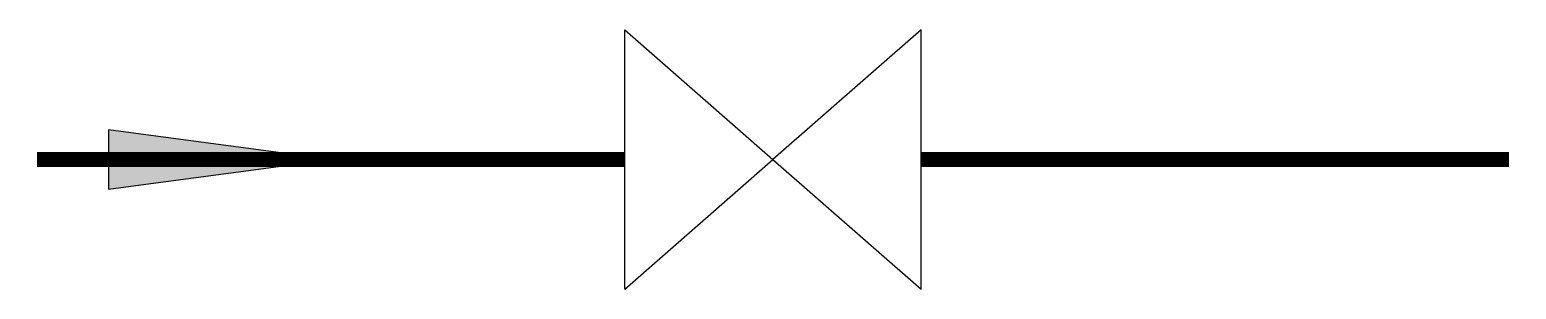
# Model space of a CAD drawing. Extents: x -0.1 to 20, y 0 to 3.5.
import ezdxf

# ---------------------------------------------------------------- set-up
doc = ezdxf.new("R2010")
doc.units = 0
doc.header["$LTSCALE"] = 1000
doc.header["$MEASUREMENT"] = 0
doc.layers.get('0').update_dxf_attribs({"linetype": 'CONTINUOUS'})

msp = doc.modelspace()

# ---------------------------------------------------------------- hatches: boundary and pattern name
h = msp.add_hatch(color=256)
h.paths.add_polyline_path([(3.963, 1.75), (0.963, 2.15), (0.963, 1.75)])
h.paths.add_polyline_path([(3.963, 1.75), (0.963, 1.75), (0.963, 1.35)])

# ---------------------------------------------------------------- linework, layer by layer
for p, q in [((7.925, 3.5), (9.925, 1.75)), ((7.925, 0), (7.925, 3.5)), ((11.925, 3.5), (9.925, 1.75)), ((11.925, 0), (11.925, 3.5)), ((3.963, 1.75), (0.963, 2.15)), ((0.963, 2.15), (0.963, 1.35)), ((0, 1.75), (7.925, 1.75)), ((0.963, 1.35), (3.963, 1.75)), ((7.925, 0), (9.925, 1.75)), ((9.925, 1.75), (11.925, 0)), ((11.925, 1.75), (19.851, 1.75))]:
    msp.add_line(p, q)
at = {"const_width": 0.2}
for points in [[(0, 1.75), (7.925, 1.75)], [(11.925, 1.75), (19.851, 1.75)]]:
    msp.add_lwpolyline(points, dxfattribs=at)

doc.saveas('drawing.dxf')
